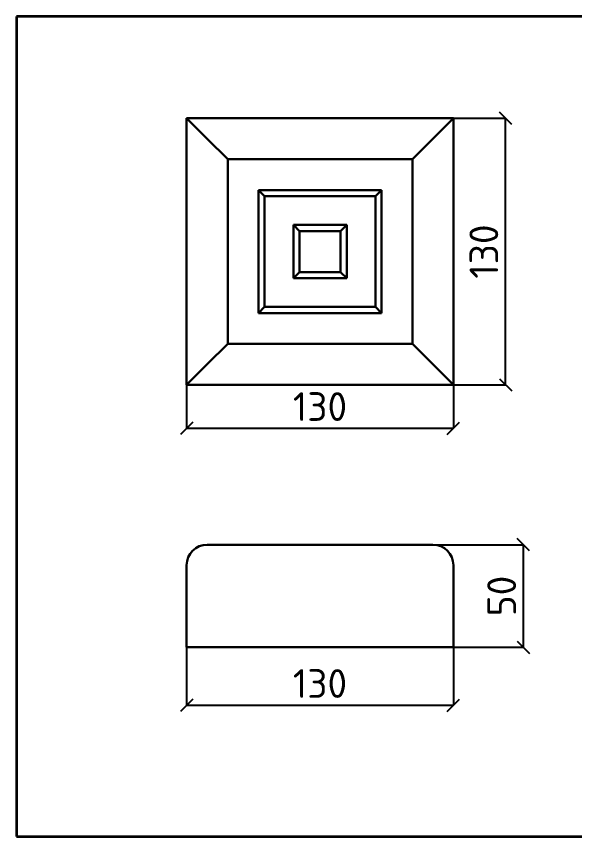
# Model space of a CAD drawing. Header units: millimetres. Extents: x 1103 to 1647, y -1798 to -1398.
# Drawn here: x 1102.6 to 1374.6, y -1798.5 to -1398.5 of the extents above; entities that cross this region are included whole.
import ezdxf

# ---------------------------------------------------------------- set-up
doc = ezdxf.new("R2010")
doc.units = ezdxf.units.MM
doc.layers.get('0').update_dxf_attribs({"lineweight": 35})
doc.layers.add('Профиль', color=7, linetype='Continuous', lineweight=30)
doc.layers.add('Размеры', color=5, linetype='Continuous', lineweight=9)
doc.styles.add('Размер', font='isocpeur.ttf')
doc.dimstyles.new('+Arial 1_4  35', dxfattribs={"dimscale": 4, "dimtxt": 3.5, "dimasz": 1.5, "dimexe": 0, "dimexo": 0, "dimgap": 0.9, "dimtad": 1, "dimtoh": 1, "dimdec": 0, "dimzin": 0, "dimdsep": 46, "dimtxsty": 'Размер', "dimblk": 'OBLIQUE', "dimcen": 0, "dimadec": 0, "dimazin": 0, "dimtfac": 1, "dimtdec": 0, "dimtofl": 0, "dimtmove": 0, "dimatfit": 3, "dimldrblk": 'DOT', "dimfxl": 0, "dimtolj": 1, "dimtzin": 0, "dimarcsym": 0})

# ---------------------------------------------------------------- blocks, each defined once
blk = doc.blocks.new('_Oblique')
at = {"color": 0, "linetype": 'ByBlock', "lineweight": -2}
blk.add_line((-0.5, -0.5), (0.5, 0.5), dxfattribs=at)
blk = doc.blocks.new('*D45')
at = {"layer": 'Defpoints', "color": 0}
for p in [(1185.57, -1578.15), (1315.57, -1578.15), (1315.57, -1599.36)]:
    blk.add_point(p, dxfattribs=at)
at = {"layer": 'Размеры', "color": 0, "lineweight": -2}
for p, q in [((1185.57, -1578.15), (1185.57, -1599.36)), ((1315.57, -1578.15), (1315.57, -1599.36)), ((1185.57, -1599.36), (1315.57, -1599.36))]:
    blk.add_line(p, q, dxfattribs=at)
at = {"layer": 'Размеры', "color": 0, "lineweight": -2, "xscale": 6, "yscale": 6, "zscale": 6, "rotation": 180}
blk.add_blockref('_Oblique', (1185.57, -1599.36), dxfattribs=at)
at = {"layer": 'Размеры', "color": 0, "lineweight": -2, "xscale": 6, "yscale": 6, "zscale": 6}
blk.add_blockref('_Oblique', (1315.57, -1599.36), dxfattribs=at)
at = {"layer": 'Размеры', "color": 0, "insert": (1250.57, -1588.76), "char_height": 14, "attachment_point": 5, "style": 'Размер'}
blk.add_mtext('\\A1;130', dxfattribs=at)
blk = doc.blocks.new('_Dot')
at = {"color": 0, "linetype": 'ByBlock', "lineweight": -2}
blk.add_line((-0.5, 0), (-1, 0), dxfattribs=at)
at = {"color": 0, "linetype": 'ByBlock', "const_width": 0.5}
blk.add_lwpolyline([(-0.25, 0, 1), (0.25, 0, 1)], format="xyb", close=True, dxfattribs=at)
blk = doc.blocks.new('*D46')
at = {"layer": 'Defpoints', "color": 0}
for p in [(1315.57, -1448.15), (1341, -1448.15), (1315.57, -1578.15)]:
    blk.add_point(p, dxfattribs=at)
at = {"layer": 'Размеры', "color": 0, "lineweight": -2}
for p, q in [((1315.57, -1448.15), (1341, -1448.15)), ((1341, -1578.15), (1341, -1448.15)), ((1315.57, -1578.15), (1341, -1578.15))]:
    blk.add_line(p, q, dxfattribs=at)
at = {"layer": 'Размеры', "color": 0, "lineweight": -2, "xscale": 6, "yscale": 6, "zscale": 6}
for p, rotation in [((1341, -1448.15), 90), ((1341, -1578.15), 270)]:
    blk.add_blockref('_Oblique', p, dxfattribs=dict(at, rotation=rotation))
at = {"layer": 'Размеры', "color": 0, "insert": (1330.4, -1513.15), "char_height": 14, "attachment_point": 5, "rotation": 90, "style": 'Размер'}
blk.add_mtext('\\A1;130', dxfattribs=at)
blk = doc.blocks.new('*D47')
at = {"layer": 'Defpoints', "color": 0}
for p in [(1185.57, -1706.12), (1315.57, -1706.12), (1315.57, -1734.41)]:
    blk.add_point(p, dxfattribs=at)
at = {"layer": 'Размеры', "color": 0, "lineweight": -2}
for p, q in [((1185.57, -1706.12), (1185.57, -1734.41)), ((1315.57, -1706.12), (1315.57, -1734.41)), ((1185.57, -1734.41), (1315.57, -1734.41))]:
    blk.add_line(p, q, dxfattribs=at)
at = {"layer": 'Размеры', "color": 0, "lineweight": -2, "xscale": 6, "yscale": 6, "zscale": 6, "rotation": 180}
blk.add_blockref('_Oblique', (1185.57, -1734.41), dxfattribs=at)
at = {"layer": 'Размеры', "color": 0, "lineweight": -2, "xscale": 6, "yscale": 6, "zscale": 6}
blk.add_blockref('_Oblique', (1315.57, -1734.41), dxfattribs=at)
at = {"layer": 'Размеры', "color": 0, "insert": (1250.57, -1723.81), "char_height": 14, "attachment_point": 5, "style": 'Размер'}
blk.add_mtext('\\A1;130', dxfattribs=at)
blk = doc.blocks.new('*D48')
at = {"layer": 'Defpoints', "color": 0}
for p in [(1305.57, -1656.12), (1349.7, -1656.12), (1315.57, -1706.12)]:
    blk.add_point(p, dxfattribs=at)
at = {"layer": 'Размеры', "color": 0, "lineweight": -2}
for p, q in [((1305.57, -1656.12), (1349.7, -1656.12)), ((1349.7, -1706.12), (1349.7, -1656.12)), ((1315.57, -1706.12), (1349.7, -1706.12))]:
    blk.add_line(p, q, dxfattribs=at)
at = {"layer": 'Размеры', "color": 0, "lineweight": -2, "xscale": 6, "yscale": 6, "zscale": 6}
for p, rotation in [((1349.7, -1656.12), 90), ((1349.7, -1706.12), 270)]:
    blk.add_blockref('_Oblique', p, dxfattribs=dict(at, rotation=rotation))
at = {"layer": 'Размеры', "color": 0, "insert": (1339.1, -1681.12), "char_height": 14, "attachment_point": 5, "rotation": 90, "style": 'Размер'}
blk.add_mtext('\\A1;50', dxfattribs=at)

msp = doc.modelspace()

# ---------------------------------------------------------------- linework, layer by layer
for points in [[(1646.62, -1398.47), (1102.62, -1398.47)], [(1102.62, -1398.47), (1102.62, -1798.47)], [(1102.62, -1798.47), (1646.62, -1798.47)]]:
    msp.add_lwpolyline(points)
at = {"layer": 'Профиль'}
for p, q in [((1195.57, -1458.15), (1185.57, -1448.15)), ((1185.57, -1448.15), (1185.57, -1578.15)), ((1315.57, -1448.15), (1185.57, -1448.15)), ((1305.57, -1458.15), (1315.57, -1448.15)), ((1315.57, -1578.15), (1315.57, -1448.15)), ((1195.57, -1458.15), (1205.57, -1468.15)), ((1305.57, -1458.15), (1295.57, -1468.15)), ((1205.57, -1468.15), (1295.57, -1468.15)), ((1205.57, -1558.15), (1205.57, -1468.15)), ((1295.57, -1468.15), (1295.57, -1558.15)), ((1220.57, -1543.15), (1220.57, -1483.15)), ((1223.57, -1486.15), (1220.57, -1483.15)), ((1220.57, -1483.15), (1280.57, -1483.15)), ((1277.57, -1486.15), (1280.57, -1483.15)), ((1280.57, -1543.15), (1280.57, -1483.15)), ((1223.57, -1540.15), (1223.57, -1486.15)), ((1277.57, -1486.15), (1223.57, -1486.15)), ((1277.57, -1540.15), (1277.57, -1486.15)), ((1237.57, -1526.15), (1237.57, -1500.15)), ((1237.57, -1500.15), (1240.57, -1503.15)), ((1237.57, -1500.15), (1263.57, -1500.15)), ((1240.57, -1523.15), (1240.57, -1503.15)), ((1240.57, -1503.15), (1260.57, -1503.15)), ((1263.57, -1500.15), (1260.57, -1503.15)), ((1260.57, -1523.15), (1260.57, -1503.15)), ((1263.57, -1500.15), (1263.57, -1526.15)), ((1237.57, -1526.15), (1240.57, -1523.15)), ((1240.57, -1523.15), (1260.57, -1523.15)), ((1263.57, -1526.15), (1260.57, -1523.15)), ((1237.57, -1526.15), (1263.57, -1526.15)), ((1223.57, -1540.15), (1220.57, -1543.15)), ((1220.57, -1543.15), (1280.57, -1543.15)), ((1277.57, -1540.15), (1223.57, -1540.15)), ((1277.57, -1540.15), (1280.57, -1543.15)), ((1195.57, -1568.15), (1205.57, -1558.15)), ((1205.57, -1558.15), (1295.57, -1558.15)), ((1305.57, -1568.15), (1295.57, -1558.15)), ((1195.57, -1568.15), (1185.57, -1578.15)), ((1305.57, -1568.15), (1315.57, -1578.15)), ((1315.57, -1578.15), (1185.57, -1578.15))]:
    msp.add_line(p, q, dxfattribs=at)
at = {"layer": 'Профиль', "extrusion": (0, 1, -6.1216e-16)}
for p, q in [((1195.57, -1656.12), (1305.57, -1656.12)), ((1185.57, -1706.12), (1185.57, -1666.12)), ((1315.57, -1706.12), (1315.57, -1666.12)), ((1315.57, -1706.12), (1185.57, -1706.12))]:
    msp.add_line(p, q, dxfattribs=at)
at = {"layer": 'Профиль'}
for centre, start, end in [((1195.57, -1666.12), 90, 180), ((1305.57, -1666.12), 0, 90)]:
    msp.add_arc(centre, 10, start, end, dxfattribs=at)

# ---------------------------------------------------------------- dimensions: what is measured, and where the dimension line sits
at = {"layer": 'Размеры'}
for base, p1, p2, picture, middle in [((1341, -1448.15), (1315.57, -1578.15), (1315.57, -1448.15), '*D46', (1330.4, -1513.15)), ((1349.7, -1656.12), (1315.57, -1706.12), (1305.57, -1656.12), '*D48', (1339.1, -1681.12))]:
    dim = msp.add_linear_dim(base=base, p1=p1, p2=p2, angle=90, dimstyle='+Arial 1_4  35', dxfattribs=at)
    dim.commit()
    dim.dimension.update_dxf_attribs({"geometry": picture, "text_midpoint": middle})
for base, p1, p2, picture, middle in [((1315.57, -1599.36), (1185.57, -1578.15), (1315.57, -1578.15), '*D45', (1250.57, -1588.76)), ((1315.57, -1734.41), (1185.57, -1706.12), (1315.57, -1706.12), '*D47', (1250.57, -1723.81))]:
    dim = msp.add_linear_dim(base=base, p1=p1, p2=p2, dimstyle='+Arial 1_4  35', dxfattribs=at)
    dim.commit()
    dim.dimension.update_dxf_attribs({"geometry": picture, "text_midpoint": middle})

doc.saveas('drawing.dxf')
